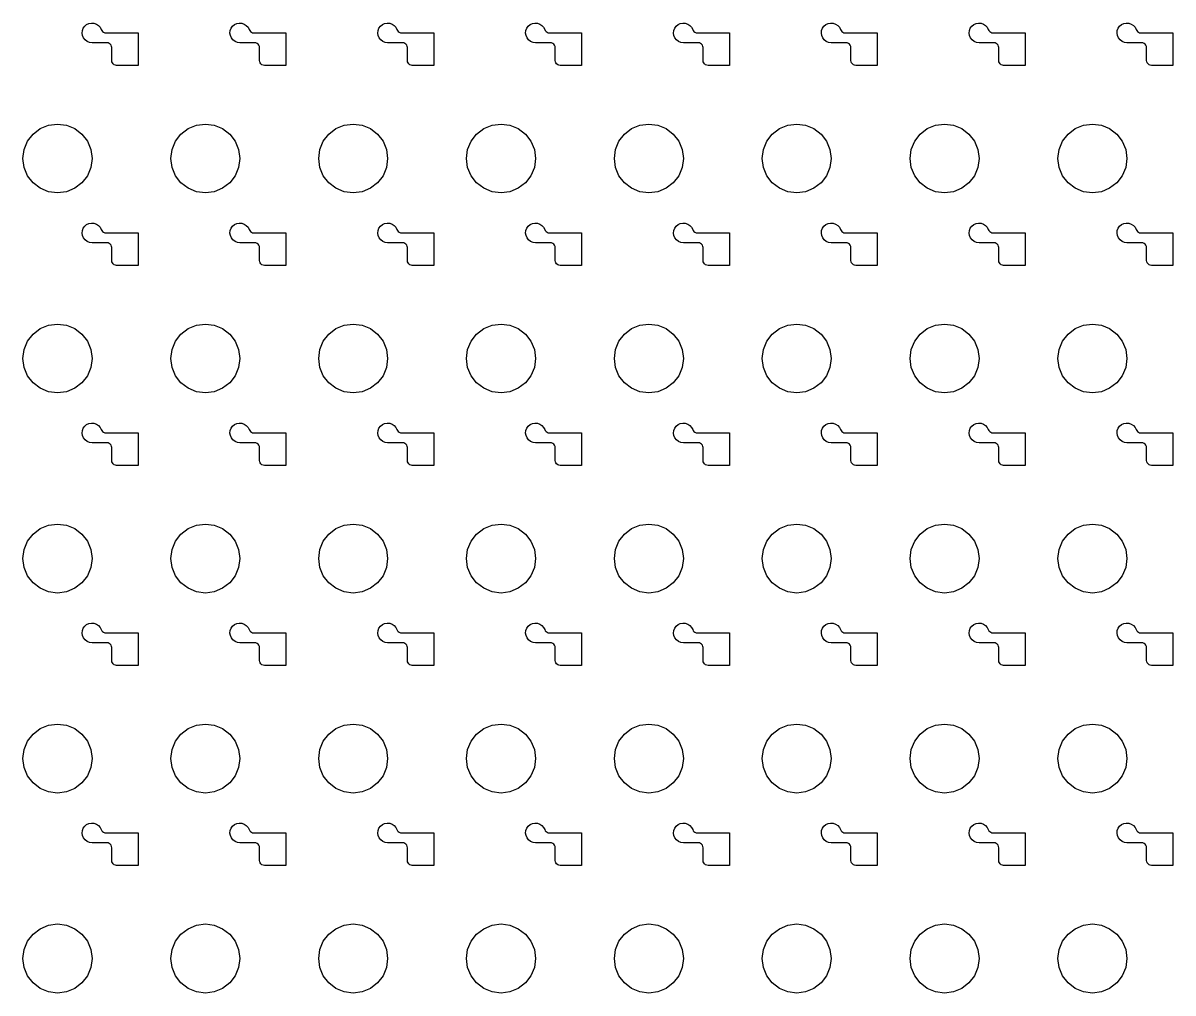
# Model space of a CAD drawing. Extents: x 11 to 212, y 11 to 212.
# Drawn here: x 65.79 to 79.52, y 136.1 to 147.68 of the extents above; entities that cross this region are included whole.
import ezdxf

# ---------------------------------------------------------------- set-up
doc = ezdxf.new("R2010")
doc.units = 0
doc.layers.add('C3', color=7, linetype='continuous')

msp = doc.modelspace()

# ---------------------------------------------------------------- linework, layer by layer
at = {"layer": 'C3'}
for points in [[(66.906, 147.176), (66.891, 147.178), (66.876, 147.184), (66.864, 147.194), (66.855, 147.206), (66.849, 147.22), (66.847, 147.235), (66.847, 147.388), (66.845, 147.403), (66.839, 147.418), (66.83, 147.43), (66.818, 147.439), (66.803, 147.445), (66.788, 147.447), (66.612, 147.447), (66.582, 147.451), (66.554, 147.462), (66.53, 147.48), (66.511, 147.504), (66.499, 147.532), (66.494, 147.561), (66.497, 147.591), (66.508, 147.62), (66.525, 147.644), (66.548, 147.664), (66.576, 147.677), (66.605, 147.682), (66.635, 147.68), (66.664, 147.67), (66.689, 147.653), (66.709, 147.631), (66.723, 147.604), (66.729, 147.591), (66.739, 147.58), (66.75, 147.572), (66.764, 147.566), (66.778, 147.565), (67.162, 147.565), (67.162, 147.176)], [(68.671, 147.176), (68.655, 147.178), (68.641, 147.184), (68.629, 147.194), (68.62, 147.206), (68.614, 147.22), (68.612, 147.235), (68.612, 147.388), (68.61, 147.403), (68.604, 147.418), (68.595, 147.43), (68.582, 147.439), (68.568, 147.445), (68.553, 147.447), (68.376, 147.447), (68.347, 147.451), (68.319, 147.462), (68.294, 147.48), (68.276, 147.504), (68.264, 147.532), (68.259, 147.561), (68.262, 147.591), (68.272, 147.62), (68.29, 147.644), (68.313, 147.664), (68.34, 147.677), (68.37, 147.682), (68.4, 147.68), (68.429, 147.67), (68.454, 147.653), (68.474, 147.631), (68.487, 147.604), (68.494, 147.591), (68.503, 147.58), (68.515, 147.572), (68.529, 147.566), (68.543, 147.565), (68.927, 147.565), (68.927, 147.176)], [(70.435, 147.176), (70.42, 147.178), (70.406, 147.184), (70.394, 147.194), (70.384, 147.206), (70.378, 147.22), (70.376, 147.235), (70.376, 147.388), (70.374, 147.403), (70.369, 147.418), (70.359, 147.43), (70.347, 147.439), (70.333, 147.445), (70.318, 147.447), (70.141, 147.447), (70.111, 147.451), (70.083, 147.462), (70.059, 147.48), (70.04, 147.504), (70.028, 147.532), (70.024, 147.561), (70.027, 147.591), (70.037, 147.62), (70.055, 147.644), (70.078, 147.664), (70.105, 147.677), (70.135, 147.682), (70.165, 147.68), (70.193, 147.67), (70.218, 147.653), (70.238, 147.631), (70.252, 147.604), (70.259, 147.591), (70.268, 147.58), (70.28, 147.572), (70.293, 147.566), (70.308, 147.565), (70.692, 147.565), (70.692, 147.176)], [(72.2, 147.176), (72.185, 147.178), (72.171, 147.184), (72.158, 147.194), (72.149, 147.206), (72.143, 147.22), (72.141, 147.235), (72.141, 147.388), (72.139, 147.403), (72.133, 147.418), (72.124, 147.43), (72.112, 147.439), (72.098, 147.445), (72.082, 147.447), (71.906, 147.447), (71.876, 147.451), (71.848, 147.462), (71.824, 147.48), (71.805, 147.504), (71.793, 147.532), (71.788, 147.561), (71.791, 147.591), (71.802, 147.62), (71.819, 147.644), (71.842, 147.664), (71.87, 147.677), (71.899, 147.682), (71.93, 147.68), (71.958, 147.67), (71.983, 147.653), (72.003, 147.631), (72.017, 147.604), (72.023, 147.591), (72.033, 147.58), (72.044, 147.572), (72.058, 147.566), (72.072, 147.565), (72.456, 147.565), (72.456, 147.176)], [(73.965, 147.176), (73.949, 147.178), (73.935, 147.184), (73.923, 147.194), (73.914, 147.206), (73.908, 147.22), (73.906, 147.235), (73.906, 147.388), (73.904, 147.403), (73.898, 147.418), (73.889, 147.43), (73.876, 147.439), (73.862, 147.445), (73.847, 147.447), (73.671, 147.447), (73.641, 147.451), (73.613, 147.462), (73.589, 147.48), (73.57, 147.504), (73.558, 147.532), (73.553, 147.561), (73.556, 147.591), (73.567, 147.62), (73.584, 147.644), (73.607, 147.664), (73.634, 147.677), (73.664, 147.682), (73.694, 147.68), (73.723, 147.67), (73.748, 147.653), (73.768, 147.631), (73.782, 147.604), (73.788, 147.591), (73.797, 147.58), (73.809, 147.572), (73.823, 147.566), (73.837, 147.565), (74.221, 147.565), (74.221, 147.176)], [(75.729, 147.176), (75.714, 147.178), (75.7, 147.184), (75.688, 147.194), (75.678, 147.206), (75.673, 147.22), (75.671, 147.235), (75.671, 147.388), (75.669, 147.403), (75.663, 147.418), (75.653, 147.43), (75.641, 147.439), (75.627, 147.445), (75.612, 147.447), (75.435, 147.447), (75.405, 147.451), (75.377, 147.462), (75.353, 147.48), (75.335, 147.504), (75.322, 147.532), (75.318, 147.561), (75.321, 147.591), (75.331, 147.62), (75.349, 147.644), (75.372, 147.664), (75.399, 147.677), (75.429, 147.682), (75.459, 147.68), (75.487, 147.67), (75.513, 147.653), (75.533, 147.631), (75.546, 147.604), (75.553, 147.591), (75.562, 147.58), (75.574, 147.572), (75.587, 147.566), (75.602, 147.565), (75.986, 147.565), (75.986, 147.176)], [(77.494, 147.176), (77.479, 147.178), (77.465, 147.184), (77.453, 147.194), (77.443, 147.206), (77.437, 147.22), (77.435, 147.235), (77.435, 147.388), (77.433, 147.403), (77.427, 147.418), (77.418, 147.43), (77.406, 147.439), (77.392, 147.445), (77.376, 147.447), (77.2, 147.447), (77.17, 147.451), (77.142, 147.462), (77.118, 147.48), (77.099, 147.504), (77.087, 147.532), (77.082, 147.561), (77.085, 147.591), (77.096, 147.62), (77.113, 147.644), (77.137, 147.664), (77.164, 147.677), (77.194, 147.682), (77.224, 147.68), (77.252, 147.67), (77.277, 147.653), (77.297, 147.631), (77.311, 147.604), (77.317, 147.591), (77.327, 147.58), (77.339, 147.572), (77.352, 147.566), (77.366, 147.565), (77.751, 147.565), (77.751, 147.176)], [(79.259, 147.176), (79.244, 147.178), (79.229, 147.184), (79.217, 147.194), (79.208, 147.206), (79.202, 147.22), (79.2, 147.235), (79.2, 147.388), (79.198, 147.403), (79.192, 147.418), (79.183, 147.43), (79.171, 147.439), (79.156, 147.445), (79.141, 147.447), (78.965, 147.447), (78.935, 147.451), (78.907, 147.462), (78.883, 147.48), (78.864, 147.504), (78.852, 147.532), (78.847, 147.561), (78.85, 147.591), (78.861, 147.62), (78.878, 147.644), (78.901, 147.664), (78.929, 147.677), (78.958, 147.682), (78.988, 147.68), (79.017, 147.67), (79.042, 147.653), (79.062, 147.631), (79.076, 147.604), (79.082, 147.591), (79.091, 147.58), (79.103, 147.572), (79.117, 147.566), (79.131, 147.565), (79.515, 147.565), (79.515, 147.176)], [(66.612, 146.065), (66.598, 145.958), (66.557, 145.859), (66.491, 145.774), (66.406, 145.708), (66.307, 145.667), (66.2, 145.653), (66.093, 145.667), (65.994, 145.708), (65.909, 145.774), (65.843, 145.859), (65.802, 145.958), (65.788, 146.065), (65.802, 146.171), (65.843, 146.271), (65.909, 146.356), (65.994, 146.421), (66.093, 146.462), (66.2, 146.476), (66.307, 146.462), (66.406, 146.421), (66.491, 146.356), (66.557, 146.271), (66.598, 146.171)], [(68.376, 146.065), (68.362, 145.958), (68.321, 145.859), (68.256, 145.774), (68.171, 145.708), (68.071, 145.667), (67.965, 145.653), (67.858, 145.667), (67.759, 145.708), (67.674, 145.774), (67.608, 145.859), (67.567, 145.958), (67.553, 146.065), (67.567, 146.171), (67.608, 146.271), (67.674, 146.356), (67.759, 146.421), (67.858, 146.462), (67.965, 146.476), (68.071, 146.462), (68.171, 146.421), (68.256, 146.356), (68.321, 146.271), (68.362, 146.171)], [(70.141, 146.065), (70.127, 145.958), (70.086, 145.859), (70.021, 145.774), (69.935, 145.708), (69.836, 145.667), (69.729, 145.653), (69.623, 145.667), (69.524, 145.708), (69.438, 145.774), (69.373, 145.859), (69.332, 145.958), (69.318, 146.065), (69.332, 146.171), (69.373, 146.271), (69.438, 146.356), (69.524, 146.421), (69.623, 146.462), (69.729, 146.476), (69.836, 146.462), (69.935, 146.421), (70.021, 146.356), (70.086, 146.271), (70.127, 146.171)], [(71.906, 146.065), (71.892, 145.958), (71.851, 145.859), (71.785, 145.774), (71.7, 145.708), (71.601, 145.667), (71.494, 145.653), (71.388, 145.667), (71.288, 145.708), (71.203, 145.774), (71.138, 145.859), (71.096, 145.958), (71.082, 146.065), (71.096, 146.171), (71.138, 146.271), (71.203, 146.356), (71.288, 146.421), (71.388, 146.462), (71.494, 146.476), (71.601, 146.462), (71.7, 146.421), (71.785, 146.356), (71.851, 146.271), (71.892, 146.171)], [(73.671, 146.065), (73.657, 145.958), (73.615, 145.859), (73.55, 145.774), (73.465, 145.708), (73.365, 145.667), (73.259, 145.653), (73.152, 145.667), (73.053, 145.708), (72.968, 145.774), (72.902, 145.859), (72.861, 145.958), (72.847, 146.065), (72.861, 146.171), (72.902, 146.271), (72.968, 146.356), (73.053, 146.421), (73.152, 146.462), (73.259, 146.476), (73.365, 146.462), (73.465, 146.421), (73.55, 146.356), (73.615, 146.271), (73.657, 146.171)], [(75.435, 146.065), (75.421, 145.958), (75.38, 145.859), (75.315, 145.774), (75.229, 145.708), (75.13, 145.667), (75.024, 145.653), (74.917, 145.667), (74.818, 145.708), (74.732, 145.774), (74.667, 145.859), (74.626, 145.958), (74.612, 146.065), (74.626, 146.171), (74.667, 146.271), (74.732, 146.356), (74.818, 146.421), (74.917, 146.462), (75.024, 146.476), (75.13, 146.462), (75.229, 146.421), (75.315, 146.356), (75.38, 146.271), (75.421, 146.171)], [(77.2, 146.065), (77.186, 145.958), (77.145, 145.859), (77.079, 145.774), (76.994, 145.708), (76.895, 145.667), (76.788, 145.653), (76.682, 145.667), (76.582, 145.708), (76.497, 145.774), (76.432, 145.859), (76.391, 145.958), (76.376, 146.065), (76.391, 146.171), (76.432, 146.271), (76.497, 146.356), (76.582, 146.421), (76.682, 146.462), (76.788, 146.476), (76.895, 146.462), (76.994, 146.421), (77.079, 146.356), (77.145, 146.271), (77.186, 146.171)], [(78.965, 146.065), (78.951, 145.958), (78.91, 145.859), (78.844, 145.774), (78.759, 145.708), (78.66, 145.667), (78.553, 145.653), (78.446, 145.667), (78.347, 145.708), (78.262, 145.774), (78.196, 145.859), (78.155, 145.958), (78.141, 146.065), (78.155, 146.171), (78.196, 146.271), (78.262, 146.356), (78.347, 146.421), (78.446, 146.462), (78.553, 146.476), (78.66, 146.462), (78.759, 146.421), (78.844, 146.356), (78.91, 146.271), (78.951, 146.171)], [(66.906, 144.788), (66.891, 144.79), (66.876, 144.796), (66.864, 144.805), (66.855, 144.818), (66.849, 144.832), (66.847, 144.847), (66.847, 145), (66.845, 145.015), (66.839, 145.029), (66.83, 145.042), (66.818, 145.051), (66.803, 145.057), (66.788, 145.059), (66.612, 145.059), (66.582, 145.063), (66.554, 145.074), (66.53, 145.092), (66.511, 145.116), (66.499, 145.143), (66.494, 145.173), (66.497, 145.203), (66.508, 145.232), (66.525, 145.256), (66.548, 145.276), (66.576, 145.288), (66.605, 145.294), (66.635, 145.292), (66.664, 145.282), (66.689, 145.265), (66.709, 145.243), (66.723, 145.216), (66.729, 145.203), (66.739, 145.192), (66.75, 145.183), (66.764, 145.178), (66.778, 145.176), (67.162, 145.176), (67.162, 144.788)], [(68.671, 144.788), (68.655, 144.79), (68.641, 144.796), (68.629, 144.805), (68.62, 144.818), (68.614, 144.832), (68.612, 144.847), (68.612, 145), (68.61, 145.015), (68.604, 145.029), (68.595, 145.042), (68.582, 145.051), (68.568, 145.057), (68.553, 145.059), (68.376, 145.059), (68.347, 145.063), (68.319, 145.074), (68.294, 145.092), (68.276, 145.116), (68.264, 145.143), (68.259, 145.173), (68.262, 145.203), (68.272, 145.232), (68.29, 145.256), (68.313, 145.276), (68.34, 145.288), (68.37, 145.294), (68.4, 145.292), (68.429, 145.282), (68.454, 145.265), (68.474, 145.243), (68.487, 145.216), (68.494, 145.203), (68.503, 145.192), (68.515, 145.183), (68.529, 145.178), (68.543, 145.176), (68.927, 145.176), (68.927, 144.788)], [(70.435, 144.788), (70.42, 144.79), (70.406, 144.796), (70.394, 144.805), (70.384, 144.818), (70.378, 144.832), (70.376, 144.847), (70.376, 145), (70.374, 145.015), (70.369, 145.029), (70.359, 145.042), (70.347, 145.051), (70.333, 145.057), (70.318, 145.059), (70.141, 145.059), (70.111, 145.063), (70.083, 145.074), (70.059, 145.092), (70.04, 145.116), (70.028, 145.143), (70.024, 145.173), (70.027, 145.203), (70.037, 145.232), (70.055, 145.256), (70.078, 145.276), (70.105, 145.288), (70.135, 145.294), (70.165, 145.292), (70.193, 145.282), (70.218, 145.265), (70.238, 145.243), (70.252, 145.216), (70.259, 145.203), (70.268, 145.192), (70.28, 145.183), (70.293, 145.178), (70.308, 145.176), (70.692, 145.176), (70.692, 144.788)], [(72.2, 144.788), (72.185, 144.79), (72.171, 144.796), (72.158, 144.805), (72.149, 144.818), (72.143, 144.832), (72.141, 144.847), (72.141, 145), (72.139, 145.015), (72.133, 145.029), (72.124, 145.042), (72.112, 145.051), (72.098, 145.057), (72.082, 145.059), (71.906, 145.059), (71.876, 145.063), (71.848, 145.074), (71.824, 145.092), (71.805, 145.116), (71.793, 145.143), (71.788, 145.173), (71.791, 145.203), (71.802, 145.232), (71.819, 145.256), (71.842, 145.276), (71.87, 145.288), (71.899, 145.294), (71.93, 145.292), (71.958, 145.282), (71.983, 145.265), (72.003, 145.243), (72.017, 145.216), (72.023, 145.203), (72.033, 145.192), (72.044, 145.183), (72.058, 145.178), (72.072, 145.176), (72.456, 145.176), (72.456, 144.788)], [(73.965, 144.788), (73.949, 144.79), (73.935, 144.796), (73.923, 144.805), (73.914, 144.818), (73.908, 144.832), (73.906, 144.847), (73.906, 145), (73.904, 145.015), (73.898, 145.029), (73.889, 145.042), (73.876, 145.051), (73.862, 145.057), (73.847, 145.059), (73.671, 145.059), (73.641, 145.063), (73.613, 145.074), (73.589, 145.092), (73.57, 145.116), (73.558, 145.143), (73.553, 145.173), (73.556, 145.203), (73.567, 145.232), (73.584, 145.256), (73.607, 145.276), (73.634, 145.288), (73.664, 145.294), (73.694, 145.292), (73.723, 145.282), (73.748, 145.265), (73.768, 145.243), (73.782, 145.216), (73.788, 145.203), (73.797, 145.192), (73.809, 145.183), (73.823, 145.178), (73.837, 145.176), (74.221, 145.176), (74.221, 144.788)], [(75.729, 144.788), (75.714, 144.79), (75.7, 144.796), (75.688, 144.805), (75.678, 144.818), (75.673, 144.832), (75.671, 144.847), (75.671, 145), (75.669, 145.015), (75.663, 145.029), (75.653, 145.042), (75.641, 145.051), (75.627, 145.057), (75.612, 145.059), (75.435, 145.059), (75.405, 145.063), (75.377, 145.074), (75.353, 145.092), (75.335, 145.116), (75.322, 145.143), (75.318, 145.173), (75.321, 145.203), (75.331, 145.232), (75.349, 145.256), (75.372, 145.276), (75.399, 145.288), (75.429, 145.294), (75.459, 145.292), (75.487, 145.282), (75.513, 145.265), (75.533, 145.243), (75.546, 145.216), (75.553, 145.203), (75.562, 145.192), (75.574, 145.183), (75.587, 145.178), (75.602, 145.176), (75.986, 145.176), (75.986, 144.788)], [(77.494, 144.788), (77.479, 144.79), (77.465, 144.796), (77.453, 144.805), (77.443, 144.818), (77.437, 144.832), (77.435, 144.847), (77.435, 145), (77.433, 145.015), (77.427, 145.029), (77.418, 145.042), (77.406, 145.051), (77.392, 145.057), (77.376, 145.059), (77.2, 145.059), (77.17, 145.063), (77.142, 145.074), (77.118, 145.092), (77.099, 145.116), (77.087, 145.143), (77.082, 145.173), (77.085, 145.203), (77.096, 145.232), (77.113, 145.256), (77.137, 145.276), (77.164, 145.288), (77.194, 145.294), (77.224, 145.292), (77.252, 145.282), (77.277, 145.265), (77.297, 145.243), (77.311, 145.216), (77.317, 145.203), (77.327, 145.192), (77.339, 145.183), (77.352, 145.178), (77.366, 145.176), (77.751, 145.176), (77.751, 144.788)], [(79.259, 144.788), (79.244, 144.79), (79.229, 144.796), (79.217, 144.805), (79.208, 144.818), (79.202, 144.832), (79.2, 144.847), (79.2, 145), (79.198, 145.015), (79.192, 145.029), (79.183, 145.042), (79.171, 145.051), (79.156, 145.057), (79.141, 145.059), (78.965, 145.059), (78.935, 145.063), (78.907, 145.074), (78.883, 145.092), (78.864, 145.116), (78.852, 145.143), (78.847, 145.173), (78.85, 145.203), (78.861, 145.232), (78.878, 145.256), (78.901, 145.276), (78.929, 145.288), (78.958, 145.294), (78.988, 145.292), (79.017, 145.282), (79.042, 145.265), (79.062, 145.243), (79.076, 145.216), (79.082, 145.203), (79.091, 145.192), (79.103, 145.183), (79.117, 145.178), (79.131, 145.176), (79.515, 145.176), (79.515, 144.788)], [(66.612, 143.676), (66.598, 143.57), (66.557, 143.471), (66.491, 143.385), (66.406, 143.32), (66.307, 143.279), (66.2, 143.265), (66.093, 143.279), (65.994, 143.32), (65.909, 143.385), (65.843, 143.471), (65.802, 143.57), (65.788, 143.676), (65.802, 143.783), (65.843, 143.882), (65.909, 143.968), (65.994, 144.033), (66.093, 144.074), (66.2, 144.088), (66.307, 144.074), (66.406, 144.033), (66.491, 143.968), (66.557, 143.882), (66.598, 143.783)], [(68.376, 143.676), (68.362, 143.57), (68.321, 143.471), (68.256, 143.385), (68.171, 143.32), (68.071, 143.279), (67.965, 143.265), (67.858, 143.279), (67.759, 143.32), (67.674, 143.385), (67.608, 143.471), (67.567, 143.57), (67.553, 143.676), (67.567, 143.783), (67.608, 143.882), (67.674, 143.968), (67.759, 144.033), (67.858, 144.074), (67.965, 144.088), (68.071, 144.074), (68.171, 144.033), (68.256, 143.968), (68.321, 143.882), (68.362, 143.783)], [(70.141, 143.676), (70.127, 143.57), (70.086, 143.471), (70.021, 143.385), (69.935, 143.32), (69.836, 143.279), (69.729, 143.265), (69.623, 143.279), (69.524, 143.32), (69.438, 143.385), (69.373, 143.471), (69.332, 143.57), (69.318, 143.676), (69.332, 143.783), (69.373, 143.882), (69.438, 143.968), (69.524, 144.033), (69.623, 144.074), (69.729, 144.088), (69.836, 144.074), (69.935, 144.033), (70.021, 143.968), (70.086, 143.882), (70.127, 143.783)], [(71.906, 143.676), (71.892, 143.57), (71.851, 143.471), (71.785, 143.385), (71.7, 143.32), (71.601, 143.279), (71.494, 143.265), (71.388, 143.279), (71.288, 143.32), (71.203, 143.385), (71.138, 143.471), (71.096, 143.57), (71.082, 143.676), (71.096, 143.783), (71.138, 143.882), (71.203, 143.968), (71.288, 144.033), (71.388, 144.074), (71.494, 144.088), (71.601, 144.074), (71.7, 144.033), (71.785, 143.968), (71.851, 143.882), (71.892, 143.783)], [(73.671, 143.676), (73.657, 143.57), (73.615, 143.471), (73.55, 143.385), (73.465, 143.32), (73.365, 143.279), (73.259, 143.265), (73.152, 143.279), (73.053, 143.32), (72.968, 143.385), (72.902, 143.471), (72.861, 143.57), (72.847, 143.676), (72.861, 143.783), (72.902, 143.882), (72.968, 143.968), (73.053, 144.033), (73.152, 144.074), (73.259, 144.088), (73.365, 144.074), (73.465, 144.033), (73.55, 143.968), (73.615, 143.882), (73.657, 143.783)], [(75.435, 143.676), (75.421, 143.57), (75.38, 143.471), (75.315, 143.385), (75.229, 143.32), (75.13, 143.279), (75.024, 143.265), (74.917, 143.279), (74.818, 143.32), (74.732, 143.385), (74.667, 143.471), (74.626, 143.57), (74.612, 143.676), (74.626, 143.783), (74.667, 143.882), (74.732, 143.968), (74.818, 144.033), (74.917, 144.074), (75.024, 144.088), (75.13, 144.074), (75.229, 144.033), (75.315, 143.968), (75.38, 143.882), (75.421, 143.783)], [(77.2, 143.676), (77.186, 143.57), (77.145, 143.471), (77.079, 143.385), (76.994, 143.32), (76.895, 143.279), (76.788, 143.265), (76.682, 143.279), (76.582, 143.32), (76.497, 143.385), (76.432, 143.471), (76.391, 143.57), (76.376, 143.676), (76.391, 143.783), (76.432, 143.882), (76.497, 143.968), (76.582, 144.033), (76.682, 144.074), (76.788, 144.088), (76.895, 144.074), (76.994, 144.033), (77.079, 143.968), (77.145, 143.882), (77.186, 143.783)], [(78.965, 143.676), (78.951, 143.57), (78.91, 143.471), (78.844, 143.385), (78.759, 143.32), (78.66, 143.279), (78.553, 143.265), (78.446, 143.279), (78.347, 143.32), (78.262, 143.385), (78.196, 143.471), (78.155, 143.57), (78.141, 143.676), (78.155, 143.783), (78.196, 143.882), (78.262, 143.968), (78.347, 144.033), (78.446, 144.074), (78.553, 144.088), (78.66, 144.074), (78.759, 144.033), (78.844, 143.968), (78.91, 143.882), (78.951, 143.783)], [(66.906, 142.4), (66.891, 142.402), (66.876, 142.408), (66.864, 142.417), (66.855, 142.429), (66.849, 142.444), (66.847, 142.459), (66.847, 142.612), (66.845, 142.627), (66.839, 142.641), (66.83, 142.653), (66.818, 142.663), (66.803, 142.669), (66.788, 142.671), (66.612, 142.671), (66.582, 142.674), (66.554, 142.686), (66.53, 142.704), (66.511, 142.728), (66.499, 142.755), (66.494, 142.785), (66.497, 142.815), (66.508, 142.843), (66.525, 142.868), (66.548, 142.887), (66.576, 142.9), (66.605, 142.906), (66.635, 142.903), (66.664, 142.894), (66.689, 142.877), (66.709, 142.854), (66.723, 142.827), (66.729, 142.815), (66.739, 142.804), (66.75, 142.795), (66.764, 142.79), (66.778, 142.788), (67.162, 142.788), (67.162, 142.4)], [(68.671, 142.4), (68.655, 142.402), (68.641, 142.408), (68.629, 142.417), (68.62, 142.429), (68.614, 142.444), (68.612, 142.459), (68.612, 142.612), (68.61, 142.627), (68.604, 142.641), (68.595, 142.653), (68.582, 142.663), (68.568, 142.669), (68.553, 142.671), (68.376, 142.671), (68.347, 142.674), (68.319, 142.686), (68.294, 142.704), (68.276, 142.728), (68.264, 142.755), (68.259, 142.785), (68.262, 142.815), (68.272, 142.843), (68.29, 142.868), (68.313, 142.887), (68.34, 142.9), (68.37, 142.906), (68.4, 142.903), (68.429, 142.894), (68.454, 142.877), (68.474, 142.854), (68.487, 142.827), (68.494, 142.815), (68.503, 142.804), (68.515, 142.795), (68.529, 142.79), (68.543, 142.788), (68.927, 142.788), (68.927, 142.4)], [(70.435, 142.4), (70.42, 142.402), (70.406, 142.408), (70.394, 142.417), (70.384, 142.429), (70.378, 142.444), (70.376, 142.459), (70.376, 142.612), (70.374, 142.627), (70.369, 142.641), (70.359, 142.653), (70.347, 142.663), (70.333, 142.669), (70.318, 142.671), (70.141, 142.671), (70.111, 142.674), (70.083, 142.686), (70.059, 142.704), (70.04, 142.728), (70.028, 142.755), (70.024, 142.785), (70.027, 142.815), (70.037, 142.843), (70.055, 142.868), (70.078, 142.887), (70.105, 142.9), (70.135, 142.906), (70.165, 142.903), (70.193, 142.894), (70.218, 142.877), (70.238, 142.854), (70.252, 142.827), (70.259, 142.815), (70.268, 142.804), (70.28, 142.795), (70.293, 142.79), (70.308, 142.788), (70.692, 142.788), (70.692, 142.4)], [(72.2, 142.4), (72.185, 142.402), (72.171, 142.408), (72.158, 142.417), (72.149, 142.429), (72.143, 142.444), (72.141, 142.459), (72.141, 142.612), (72.139, 142.627), (72.133, 142.641), (72.124, 142.653), (72.112, 142.663), (72.098, 142.669), (72.082, 142.671), (71.906, 142.671), (71.876, 142.674), (71.848, 142.686), (71.824, 142.704), (71.805, 142.728), (71.793, 142.755), (71.788, 142.785), (71.791, 142.815), (71.802, 142.843), (71.819, 142.868), (71.842, 142.887), (71.87, 142.9), (71.899, 142.906), (71.93, 142.903), (71.958, 142.894), (71.983, 142.877), (72.003, 142.854), (72.017, 142.827), (72.023, 142.815), (72.033, 142.804), (72.044, 142.795), (72.058, 142.79), (72.072, 142.788), (72.456, 142.788), (72.456, 142.4)], [(73.965, 142.4), (73.949, 142.402), (73.935, 142.408), (73.923, 142.417), (73.914, 142.429), (73.908, 142.444), (73.906, 142.459), (73.906, 142.612), (73.904, 142.627), (73.898, 142.641), (73.889, 142.653), (73.876, 142.663), (73.862, 142.669), (73.847, 142.671), (73.671, 142.671), (73.641, 142.674), (73.613, 142.686), (73.589, 142.704), (73.57, 142.728), (73.558, 142.755), (73.553, 142.785), (73.556, 142.815), (73.567, 142.843), (73.584, 142.868), (73.607, 142.887), (73.634, 142.9), (73.664, 142.906), (73.694, 142.903), (73.723, 142.894), (73.748, 142.877), (73.768, 142.854), (73.782, 142.827), (73.788, 142.815), (73.797, 142.804), (73.809, 142.795), (73.823, 142.79), (73.837, 142.788), (74.221, 142.788), (74.221, 142.4)], [(75.729, 142.4), (75.714, 142.402), (75.7, 142.408), (75.688, 142.417), (75.678, 142.429), (75.673, 142.444), (75.671, 142.459), (75.671, 142.612), (75.669, 142.627), (75.663, 142.641), (75.653, 142.653), (75.641, 142.663), (75.627, 142.669), (75.612, 142.671), (75.435, 142.671), (75.405, 142.674), (75.377, 142.686), (75.353, 142.704), (75.335, 142.728), (75.322, 142.755), (75.318, 142.785), (75.321, 142.815), (75.331, 142.843), (75.349, 142.868), (75.372, 142.887), (75.399, 142.9), (75.429, 142.906), (75.459, 142.903), (75.487, 142.894), (75.513, 142.877), (75.533, 142.854), (75.546, 142.827), (75.553, 142.815), (75.562, 142.804), (75.574, 142.795), (75.587, 142.79), (75.602, 142.788), (75.986, 142.788), (75.986, 142.4)], [(77.494, 142.4), (77.479, 142.402), (77.465, 142.408), (77.453, 142.417), (77.443, 142.429), (77.437, 142.444), (77.435, 142.459), (77.435, 142.612), (77.433, 142.627), (77.427, 142.641), (77.418, 142.653), (77.406, 142.663), (77.392, 142.669), (77.376, 142.671), (77.2, 142.671), (77.17, 142.674), (77.142, 142.686), (77.118, 142.704), (77.099, 142.728), (77.087, 142.755), (77.082, 142.785), (77.085, 142.815), (77.096, 142.843), (77.113, 142.868), (77.137, 142.887), (77.164, 142.9), (77.194, 142.906), (77.224, 142.903), (77.252, 142.894), (77.277, 142.877), (77.297, 142.854), (77.311, 142.827), (77.317, 142.815), (77.327, 142.804), (77.339, 142.795), (77.352, 142.79), (77.366, 142.788), (77.751, 142.788), (77.751, 142.4)], [(79.259, 142.4), (79.244, 142.402), (79.229, 142.408), (79.217, 142.417), (79.208, 142.429), (79.202, 142.444), (79.2, 142.459), (79.2, 142.612), (79.198, 142.627), (79.192, 142.641), (79.183, 142.653), (79.171, 142.663), (79.156, 142.669), (79.141, 142.671), (78.965, 142.671), (78.935, 142.674), (78.907, 142.686), (78.883, 142.704), (78.864, 142.728), (78.852, 142.755), (78.847, 142.785), (78.85, 142.815), (78.861, 142.843), (78.878, 142.868), (78.901, 142.887), (78.929, 142.9), (78.958, 142.906), (78.988, 142.903), (79.017, 142.894), (79.042, 142.877), (79.062, 142.854), (79.076, 142.827), (79.082, 142.815), (79.091, 142.804), (79.103, 142.795), (79.117, 142.79), (79.131, 142.788), (79.515, 142.788), (79.515, 142.4)], [(66.612, 141.288), (66.598, 141.182), (66.557, 141.082), (66.491, 140.997), (66.406, 140.932), (66.307, 140.891), (66.2, 140.876), (66.093, 140.891), (65.994, 140.932), (65.909, 140.997), (65.843, 141.082), (65.802, 141.182), (65.788, 141.288), (65.802, 141.395), (65.843, 141.494), (65.909, 141.579), (65.994, 141.645), (66.093, 141.686), (66.2, 141.7), (66.307, 141.686), (66.406, 141.645), (66.491, 141.579), (66.557, 141.494), (66.598, 141.395)], [(68.376, 141.288), (68.362, 141.182), (68.321, 141.082), (68.256, 140.997), (68.171, 140.932), (68.071, 140.891), (67.965, 140.876), (67.858, 140.891), (67.759, 140.932), (67.674, 140.997), (67.608, 141.082), (67.567, 141.182), (67.553, 141.288), (67.567, 141.395), (67.608, 141.494), (67.674, 141.579), (67.759, 141.645), (67.858, 141.686), (67.965, 141.7), (68.071, 141.686), (68.171, 141.645), (68.256, 141.579), (68.321, 141.494), (68.362, 141.395)], [(70.141, 141.288), (70.127, 141.182), (70.086, 141.082), (70.021, 140.997), (69.935, 140.932), (69.836, 140.891), (69.729, 140.876), (69.623, 140.891), (69.524, 140.932), (69.438, 140.997), (69.373, 141.082), (69.332, 141.182), (69.318, 141.288), (69.332, 141.395), (69.373, 141.494), (69.438, 141.579), (69.524, 141.645), (69.623, 141.686), (69.729, 141.7), (69.836, 141.686), (69.935, 141.645), (70.021, 141.579), (70.086, 141.494), (70.127, 141.395)], [(71.906, 141.288), (71.892, 141.182), (71.851, 141.082), (71.785, 140.997), (71.7, 140.932), (71.601, 140.891), (71.494, 140.876), (71.388, 140.891), (71.288, 140.932), (71.203, 140.997), (71.138, 141.082), (71.096, 141.182), (71.082, 141.288), (71.096, 141.395), (71.138, 141.494), (71.203, 141.579), (71.288, 141.645), (71.388, 141.686), (71.494, 141.7), (71.601, 141.686), (71.7, 141.645), (71.785, 141.579), (71.851, 141.494), (71.892, 141.395)], [(73.671, 141.288), (73.657, 141.182), (73.615, 141.082), (73.55, 140.997), (73.465, 140.932), (73.365, 140.891), (73.259, 140.876), (73.152, 140.891), (73.053, 140.932), (72.968, 140.997), (72.902, 141.082), (72.861, 141.182), (72.847, 141.288), (72.861, 141.395), (72.902, 141.494), (72.968, 141.579), (73.053, 141.645), (73.152, 141.686), (73.259, 141.7), (73.365, 141.686), (73.465, 141.645), (73.55, 141.579), (73.615, 141.494), (73.657, 141.395)], [(75.435, 141.288), (75.421, 141.182), (75.38, 141.082), (75.315, 140.997), (75.229, 140.932), (75.13, 140.891), (75.024, 140.876), (74.917, 140.891), (74.818, 140.932), (74.732, 140.997), (74.667, 141.082), (74.626, 141.182), (74.612, 141.288), (74.626, 141.395), (74.667, 141.494), (74.732, 141.579), (74.818, 141.645), (74.917, 141.686), (75.024, 141.7), (75.13, 141.686), (75.229, 141.645), (75.315, 141.579), (75.38, 141.494), (75.421, 141.395)], [(77.2, 141.288), (77.186, 141.182), (77.145, 141.082), (77.079, 140.997), (76.994, 140.932), (76.895, 140.891), (76.788, 140.876), (76.682, 140.891), (76.582, 140.932), (76.497, 140.997), (76.432, 141.082), (76.391, 141.182), (76.376, 141.288), (76.391, 141.395), (76.432, 141.494), (76.497, 141.579), (76.582, 141.645), (76.682, 141.686), (76.788, 141.7), (76.895, 141.686), (76.994, 141.645), (77.079, 141.579), (77.145, 141.494), (77.186, 141.395)], [(78.965, 141.288), (78.951, 141.182), (78.91, 141.082), (78.844, 140.997), (78.759, 140.932), (78.66, 140.891), (78.553, 140.876), (78.446, 140.891), (78.347, 140.932), (78.262, 140.997), (78.196, 141.082), (78.155, 141.182), (78.141, 141.288), (78.155, 141.395), (78.196, 141.494), (78.262, 141.579), (78.347, 141.645), (78.446, 141.686), (78.553, 141.7), (78.66, 141.686), (78.759, 141.645), (78.844, 141.579), (78.91, 141.494), (78.951, 141.395)], [(66.906, 140.012), (66.891, 140.014), (66.876, 140.02), (66.864, 140.029), (66.855, 140.041), (66.849, 140.055), (66.847, 140.071), (66.847, 140.224), (66.845, 140.239), (66.839, 140.253), (66.83, 140.265), (66.818, 140.274), (66.803, 140.28), (66.788, 140.282), (66.612, 140.282), (66.582, 140.286), (66.554, 140.298), (66.53, 140.316), (66.511, 140.339), (66.499, 140.367), (66.494, 140.397), (66.497, 140.427), (66.508, 140.455), (66.525, 140.48), (66.548, 140.499), (66.576, 140.512), (66.605, 140.517), (66.635, 140.515), (66.664, 140.505), (66.689, 140.489), (66.709, 140.466), (66.723, 140.439), (66.729, 140.426), (66.739, 140.415), (66.75, 140.407), (66.764, 140.402), (66.778, 140.4), (67.162, 140.4), (67.162, 140.012)], [(68.671, 140.012), (68.655, 140.014), (68.641, 140.02), (68.629, 140.029), (68.62, 140.041), (68.614, 140.055), (68.612, 140.071), (68.612, 140.224), (68.61, 140.239), (68.604, 140.253), (68.595, 140.265), (68.582, 140.274), (68.568, 140.28), (68.553, 140.282), (68.376, 140.282), (68.347, 140.286), (68.319, 140.298), (68.294, 140.316), (68.276, 140.339), (68.264, 140.367), (68.259, 140.397), (68.262, 140.427), (68.272, 140.455), (68.29, 140.48), (68.313, 140.499), (68.34, 140.512), (68.37, 140.517), (68.4, 140.515), (68.429, 140.505), (68.454, 140.489), (68.474, 140.466), (68.487, 140.439), (68.494, 140.426), (68.503, 140.415), (68.515, 140.407), (68.529, 140.402), (68.543, 140.4), (68.927, 140.4), (68.927, 140.012)], [(70.435, 140.012), (70.42, 140.014), (70.406, 140.02), (70.394, 140.029), (70.384, 140.041), (70.378, 140.055), (70.376, 140.071), (70.376, 140.224), (70.374, 140.239), (70.369, 140.253), (70.359, 140.265), (70.347, 140.274), (70.333, 140.28), (70.318, 140.282), (70.141, 140.282), (70.111, 140.286), (70.083, 140.298), (70.059, 140.316), (70.04, 140.339), (70.028, 140.367), (70.024, 140.397), (70.027, 140.427), (70.037, 140.455), (70.055, 140.48), (70.078, 140.499), (70.105, 140.512), (70.135, 140.517), (70.165, 140.515), (70.193, 140.505), (70.218, 140.489), (70.238, 140.466), (70.252, 140.439), (70.259, 140.426), (70.268, 140.415), (70.28, 140.407), (70.293, 140.402), (70.308, 140.4), (70.692, 140.4), (70.692, 140.012)], [(72.2, 140.012), (72.185, 140.014), (72.171, 140.02), (72.158, 140.029), (72.149, 140.041), (72.143, 140.055), (72.141, 140.071), (72.141, 140.224), (72.139, 140.239), (72.133, 140.253), (72.124, 140.265), (72.112, 140.274), (72.098, 140.28), (72.082, 140.282), (71.906, 140.282), (71.876, 140.286), (71.848, 140.298), (71.824, 140.316), (71.805, 140.339), (71.793, 140.367), (71.788, 140.397), (71.791, 140.427), (71.802, 140.455), (71.819, 140.48), (71.842, 140.499), (71.87, 140.512), (71.899, 140.517), (71.93, 140.515), (71.958, 140.505), (71.983, 140.489), (72.003, 140.466), (72.017, 140.439), (72.023, 140.426), (72.033, 140.415), (72.044, 140.407), (72.058, 140.402), (72.072, 140.4), (72.456, 140.4), (72.456, 140.012)], [(73.965, 140.012), (73.949, 140.014), (73.935, 140.02), (73.923, 140.029), (73.914, 140.041), (73.908, 140.055), (73.906, 140.071), (73.906, 140.224), (73.904, 140.239), (73.898, 140.253), (73.889, 140.265), (73.876, 140.274), (73.862, 140.28), (73.847, 140.282), (73.671, 140.282), (73.641, 140.286), (73.613, 140.298), (73.589, 140.316), (73.57, 140.339), (73.558, 140.367), (73.553, 140.397), (73.556, 140.427), (73.567, 140.455), (73.584, 140.48), (73.607, 140.499), (73.634, 140.512), (73.664, 140.517), (73.694, 140.515), (73.723, 140.505), (73.748, 140.489), (73.768, 140.466), (73.782, 140.439), (73.788, 140.426), (73.797, 140.415), (73.809, 140.407), (73.823, 140.402), (73.837, 140.4), (74.221, 140.4), (74.221, 140.012)], [(75.729, 140.012), (75.714, 140.014), (75.7, 140.02), (75.688, 140.029), (75.678, 140.041), (75.673, 140.055), (75.671, 140.071), (75.671, 140.224), (75.669, 140.239), (75.663, 140.253), (75.653, 140.265), (75.641, 140.274), (75.627, 140.28), (75.612, 140.282), (75.435, 140.282), (75.405, 140.286), (75.377, 140.298), (75.353, 140.316), (75.335, 140.339), (75.322, 140.367), (75.318, 140.397), (75.321, 140.427), (75.331, 140.455), (75.349, 140.48), (75.372, 140.499), (75.399, 140.512), (75.429, 140.517), (75.459, 140.515), (75.487, 140.505), (75.513, 140.489), (75.533, 140.466), (75.546, 140.439), (75.553, 140.426), (75.562, 140.415), (75.574, 140.407), (75.587, 140.402), (75.602, 140.4), (75.986, 140.4), (75.986, 140.012)], [(77.494, 140.012), (77.479, 140.014), (77.465, 140.02), (77.453, 140.029), (77.443, 140.041), (77.437, 140.055), (77.435, 140.071), (77.435, 140.224), (77.433, 140.239), (77.427, 140.253), (77.418, 140.265), (77.406, 140.274), (77.392, 140.28), (77.376, 140.282), (77.2, 140.282), (77.17, 140.286), (77.142, 140.298), (77.118, 140.316), (77.099, 140.339), (77.087, 140.367), (77.082, 140.397), (77.085, 140.427), (77.096, 140.455), (77.113, 140.48), (77.137, 140.499), (77.164, 140.512), (77.194, 140.517), (77.224, 140.515), (77.252, 140.505), (77.277, 140.489), (77.297, 140.466), (77.311, 140.439), (77.317, 140.426), (77.327, 140.415), (77.339, 140.407), (77.352, 140.402), (77.366, 140.4), (77.751, 140.4), (77.751, 140.012)], [(79.259, 140.012), (79.244, 140.014), (79.229, 140.02), (79.217, 140.029), (79.208, 140.041), (79.202, 140.055), (79.2, 140.071), (79.2, 140.224), (79.198, 140.239), (79.192, 140.253), (79.183, 140.265), (79.171, 140.274), (79.156, 140.28), (79.141, 140.282), (78.965, 140.282), (78.935, 140.286), (78.907, 140.298), (78.883, 140.316), (78.864, 140.339), (78.852, 140.367), (78.847, 140.397), (78.85, 140.427), (78.861, 140.455), (78.878, 140.48), (78.901, 140.499), (78.929, 140.512), (78.958, 140.517), (78.988, 140.515), (79.017, 140.505), (79.042, 140.489), (79.062, 140.466), (79.076, 140.439), (79.082, 140.426), (79.091, 140.415), (79.103, 140.407), (79.117, 140.402), (79.131, 140.4), (79.515, 140.4), (79.515, 140.012)], [(66.612, 138.9), (66.598, 138.793), (66.557, 138.694), (66.491, 138.609), (66.406, 138.543), (66.307, 138.502), (66.2, 138.488), (66.093, 138.502), (65.994, 138.543), (65.909, 138.609), (65.843, 138.694), (65.802, 138.793), (65.788, 138.9), (65.802, 139.007), (65.843, 139.106), (65.909, 139.191), (65.994, 139.257), (66.093, 139.298), (66.2, 139.312), (66.307, 139.298), (66.406, 139.257), (66.491, 139.191), (66.557, 139.106), (66.598, 139.007)], [(68.376, 138.9), (68.362, 138.793), (68.321, 138.694), (68.256, 138.609), (68.171, 138.543), (68.071, 138.502), (67.965, 138.488), (67.858, 138.502), (67.759, 138.543), (67.674, 138.609), (67.608, 138.694), (67.567, 138.793), (67.553, 138.9), (67.567, 139.007), (67.608, 139.106), (67.674, 139.191), (67.759, 139.257), (67.858, 139.298), (67.965, 139.312), (68.071, 139.298), (68.171, 139.257), (68.256, 139.191), (68.321, 139.106), (68.362, 139.007)], [(70.141, 138.9), (70.127, 138.793), (70.086, 138.694), (70.021, 138.609), (69.935, 138.543), (69.836, 138.502), (69.729, 138.488), (69.623, 138.502), (69.524, 138.543), (69.438, 138.609), (69.373, 138.694), (69.332, 138.793), (69.318, 138.9), (69.332, 139.007), (69.373, 139.106), (69.438, 139.191), (69.524, 139.257), (69.623, 139.298), (69.729, 139.312), (69.836, 139.298), (69.935, 139.257), (70.021, 139.191), (70.086, 139.106), (70.127, 139.007)], [(71.906, 138.9), (71.892, 138.793), (71.851, 138.694), (71.785, 138.609), (71.7, 138.543), (71.601, 138.502), (71.494, 138.488), (71.388, 138.502), (71.288, 138.543), (71.203, 138.609), (71.138, 138.694), (71.096, 138.793), (71.082, 138.9), (71.096, 139.007), (71.138, 139.106), (71.203, 139.191), (71.288, 139.257), (71.388, 139.298), (71.494, 139.312), (71.601, 139.298), (71.7, 139.257), (71.785, 139.191), (71.851, 139.106), (71.892, 139.007)], [(73.671, 138.9), (73.657, 138.793), (73.615, 138.694), (73.55, 138.609), (73.465, 138.543), (73.365, 138.502), (73.259, 138.488), (73.152, 138.502), (73.053, 138.543), (72.968, 138.609), (72.902, 138.694), (72.861, 138.793), (72.847, 138.9), (72.861, 139.007), (72.902, 139.106), (72.968, 139.191), (73.053, 139.257), (73.152, 139.298), (73.259, 139.312), (73.365, 139.298), (73.465, 139.257), (73.55, 139.191), (73.615, 139.106), (73.657, 139.007)], [(75.435, 138.9), (75.421, 138.793), (75.38, 138.694), (75.315, 138.609), (75.229, 138.543), (75.13, 138.502), (75.024, 138.488), (74.917, 138.502), (74.818, 138.543), (74.732, 138.609), (74.667, 138.694), (74.626, 138.793), (74.612, 138.9), (74.626, 139.007), (74.667, 139.106), (74.732, 139.191), (74.818, 139.257), (74.917, 139.298), (75.024, 139.312), (75.13, 139.298), (75.229, 139.257), (75.315, 139.191), (75.38, 139.106), (75.421, 139.007)], [(77.2, 138.9), (77.186, 138.793), (77.145, 138.694), (77.079, 138.609), (76.994, 138.543), (76.895, 138.502), (76.788, 138.488), (76.682, 138.502), (76.582, 138.543), (76.497, 138.609), (76.432, 138.694), (76.391, 138.793), (76.376, 138.9), (76.391, 139.007), (76.432, 139.106), (76.497, 139.191), (76.582, 139.257), (76.682, 139.298), (76.788, 139.312), (76.895, 139.298), (76.994, 139.257), (77.079, 139.191), (77.145, 139.106), (77.186, 139.007)], [(78.965, 138.9), (78.951, 138.793), (78.91, 138.694), (78.844, 138.609), (78.759, 138.543), (78.66, 138.502), (78.553, 138.488), (78.446, 138.502), (78.347, 138.543), (78.262, 138.609), (78.196, 138.694), (78.155, 138.793), (78.141, 138.9), (78.155, 139.007), (78.196, 139.106), (78.262, 139.191), (78.347, 139.257), (78.446, 139.298), (78.553, 139.312), (78.66, 139.298), (78.759, 139.257), (78.844, 139.191), (78.91, 139.106), (78.951, 139.007)], [(66.906, 137.624), (66.891, 137.626), (66.876, 137.631), (66.864, 137.641), (66.855, 137.653), (66.849, 137.667), (66.847, 137.682), (66.847, 137.835), (66.845, 137.851), (66.839, 137.865), (66.83, 137.877), (66.818, 137.886), (66.803, 137.892), (66.788, 137.894), (66.612, 137.894), (66.582, 137.898), (66.554, 137.909), (66.53, 137.927), (66.511, 137.951), (66.499, 137.979), (66.494, 138.009), (66.497, 138.039), (66.508, 138.067), (66.525, 138.091), (66.548, 138.111), (66.576, 138.124), (66.605, 138.129), (66.635, 138.127), (66.664, 138.117), (66.689, 138.1), (66.709, 138.078), (66.723, 138.051), (66.729, 138.038), (66.739, 138.027), (66.75, 138.019), (66.764, 138.014), (66.778, 138.012), (67.162, 138.012), (67.162, 137.624)], [(68.671, 137.624), (68.655, 137.626), (68.641, 137.631), (68.629, 137.641), (68.62, 137.653), (68.614, 137.667), (68.612, 137.682), (68.612, 137.835), (68.61, 137.851), (68.604, 137.865), (68.595, 137.877), (68.582, 137.886), (68.568, 137.892), (68.553, 137.894), (68.376, 137.894), (68.347, 137.898), (68.319, 137.909), (68.294, 137.927), (68.276, 137.951), (68.264, 137.979), (68.259, 138.009), (68.262, 138.039), (68.272, 138.067), (68.29, 138.091), (68.313, 138.111), (68.34, 138.124), (68.37, 138.129), (68.4, 138.127), (68.429, 138.117), (68.454, 138.1), (68.474, 138.078), (68.487, 138.051), (68.494, 138.038), (68.503, 138.027), (68.515, 138.019), (68.529, 138.014), (68.543, 138.012), (68.927, 138.012), (68.927, 137.624)], [(70.435, 137.624), (70.42, 137.626), (70.406, 137.631), (70.394, 137.641), (70.384, 137.653), (70.378, 137.667), (70.376, 137.682), (70.376, 137.835), (70.374, 137.851), (70.369, 137.865), (70.359, 137.877), (70.347, 137.886), (70.333, 137.892), (70.318, 137.894), (70.141, 137.894), (70.111, 137.898), (70.083, 137.909), (70.059, 137.927), (70.04, 137.951), (70.028, 137.979), (70.024, 138.009), (70.027, 138.039), (70.037, 138.067), (70.055, 138.091), (70.078, 138.111), (70.105, 138.124), (70.135, 138.129), (70.165, 138.127), (70.193, 138.117), (70.218, 138.1), (70.238, 138.078), (70.252, 138.051), (70.259, 138.038), (70.268, 138.027), (70.28, 138.019), (70.293, 138.014), (70.308, 138.012), (70.692, 138.012), (70.692, 137.624)], [(72.2, 137.624), (72.185, 137.626), (72.171, 137.631), (72.158, 137.641), (72.149, 137.653), (72.143, 137.667), (72.141, 137.682), (72.141, 137.835), (72.139, 137.851), (72.133, 137.865), (72.124, 137.877), (72.112, 137.886), (72.098, 137.892), (72.082, 137.894), (71.906, 137.894), (71.876, 137.898), (71.848, 137.909), (71.824, 137.927), (71.805, 137.951), (71.793, 137.979), (71.788, 138.009), (71.791, 138.039), (71.802, 138.067), (71.819, 138.091), (71.842, 138.111), (71.87, 138.124), (71.899, 138.129), (71.93, 138.127), (71.958, 138.117), (71.983, 138.1), (72.003, 138.078), (72.017, 138.051), (72.023, 138.038), (72.033, 138.027), (72.044, 138.019), (72.058, 138.014), (72.072, 138.012), (72.456, 138.012), (72.456, 137.624)], [(73.965, 137.624), (73.949, 137.626), (73.935, 137.631), (73.923, 137.641), (73.914, 137.653), (73.908, 137.667), (73.906, 137.682), (73.906, 137.835), (73.904, 137.851), (73.898, 137.865), (73.889, 137.877), (73.876, 137.886), (73.862, 137.892), (73.847, 137.894), (73.671, 137.894), (73.641, 137.898), (73.613, 137.909), (73.589, 137.927), (73.57, 137.951), (73.558, 137.979), (73.553, 138.009), (73.556, 138.039), (73.567, 138.067), (73.584, 138.091), (73.607, 138.111), (73.634, 138.124), (73.664, 138.129), (73.694, 138.127), (73.723, 138.117), (73.748, 138.1), (73.768, 138.078), (73.782, 138.051), (73.788, 138.038), (73.797, 138.027), (73.809, 138.019), (73.823, 138.014), (73.837, 138.012), (74.221, 138.012), (74.221, 137.624)], [(75.729, 137.624), (75.714, 137.626), (75.7, 137.631), (75.688, 137.641), (75.678, 137.653), (75.673, 137.667), (75.671, 137.682), (75.671, 137.835), (75.669, 137.851), (75.663, 137.865), (75.653, 137.877), (75.641, 137.886), (75.627, 137.892), (75.612, 137.894), (75.435, 137.894), (75.405, 137.898), (75.377, 137.909), (75.353, 137.927), (75.335, 137.951), (75.322, 137.979), (75.318, 138.009), (75.321, 138.039), (75.331, 138.067), (75.349, 138.091), (75.372, 138.111), (75.399, 138.124), (75.429, 138.129), (75.459, 138.127), (75.487, 138.117), (75.513, 138.1), (75.533, 138.078), (75.546, 138.051), (75.553, 138.038), (75.562, 138.027), (75.574, 138.019), (75.587, 138.014), (75.602, 138.012), (75.986, 138.012), (75.986, 137.624)], [(77.494, 137.624), (77.479, 137.626), (77.465, 137.631), (77.453, 137.641), (77.443, 137.653), (77.437, 137.667), (77.435, 137.682), (77.435, 137.835), (77.433, 137.851), (77.427, 137.865), (77.418, 137.877), (77.406, 137.886), (77.392, 137.892), (77.376, 137.894), (77.2, 137.894), (77.17, 137.898), (77.142, 137.909), (77.118, 137.927), (77.099, 137.951), (77.087, 137.979), (77.082, 138.009), (77.085, 138.039), (77.096, 138.067), (77.113, 138.091), (77.137, 138.111), (77.164, 138.124), (77.194, 138.129), (77.224, 138.127), (77.252, 138.117), (77.277, 138.1), (77.297, 138.078), (77.311, 138.051), (77.317, 138.038), (77.327, 138.027), (77.339, 138.019), (77.352, 138.014), (77.366, 138.012), (77.751, 138.012), (77.751, 137.624)], [(79.259, 137.624), (79.244, 137.626), (79.229, 137.631), (79.217, 137.641), (79.208, 137.653), (79.202, 137.667), (79.2, 137.682), (79.2, 137.835), (79.198, 137.851), (79.192, 137.865), (79.183, 137.877), (79.171, 137.886), (79.156, 137.892), (79.141, 137.894), (78.965, 137.894), (78.935, 137.898), (78.907, 137.909), (78.883, 137.927), (78.864, 137.951), (78.852, 137.979), (78.847, 138.009), (78.85, 138.039), (78.861, 138.067), (78.878, 138.091), (78.901, 138.111), (78.929, 138.124), (78.958, 138.129), (78.988, 138.127), (79.017, 138.117), (79.042, 138.1), (79.062, 138.078), (79.076, 138.051), (79.082, 138.038), (79.091, 138.027), (79.103, 138.019), (79.117, 138.014), (79.131, 138.012), (79.515, 138.012), (79.515, 137.624)], [(66.612, 136.512), (66.598, 136.405), (66.557, 136.306), (66.491, 136.221), (66.406, 136.155), (66.307, 136.114), (66.2, 136.1), (66.093, 136.114), (65.994, 136.155), (65.909, 136.221), (65.843, 136.306), (65.802, 136.405), (65.788, 136.512), (65.802, 136.618), (65.843, 136.718), (65.909, 136.803), (65.994, 136.868), (66.093, 136.909), (66.2, 136.924), (66.307, 136.909), (66.406, 136.868), (66.491, 136.803), (66.557, 136.718), (66.598, 136.618)], [(68.376, 136.512), (68.362, 136.405), (68.321, 136.306), (68.256, 136.221), (68.171, 136.155), (68.071, 136.114), (67.965, 136.1), (67.858, 136.114), (67.759, 136.155), (67.674, 136.221), (67.608, 136.306), (67.567, 136.405), (67.553, 136.512), (67.567, 136.618), (67.608, 136.718), (67.674, 136.803), (67.759, 136.868), (67.858, 136.909), (67.965, 136.924), (68.071, 136.909), (68.171, 136.868), (68.256, 136.803), (68.321, 136.718), (68.362, 136.618)], [(70.141, 136.512), (70.127, 136.405), (70.086, 136.306), (70.021, 136.221), (69.935, 136.155), (69.836, 136.114), (69.729, 136.1), (69.623, 136.114), (69.524, 136.155), (69.438, 136.221), (69.373, 136.306), (69.332, 136.405), (69.318, 136.512), (69.332, 136.618), (69.373, 136.718), (69.438, 136.803), (69.524, 136.868), (69.623, 136.909), (69.729, 136.924), (69.836, 136.909), (69.935, 136.868), (70.021, 136.803), (70.086, 136.718), (70.127, 136.618)], [(71.906, 136.512), (71.892, 136.405), (71.851, 136.306), (71.785, 136.221), (71.7, 136.155), (71.601, 136.114), (71.494, 136.1), (71.388, 136.114), (71.288, 136.155), (71.203, 136.221), (71.138, 136.306), (71.096, 136.405), (71.082, 136.512), (71.096, 136.618), (71.138, 136.718), (71.203, 136.803), (71.288, 136.868), (71.388, 136.909), (71.494, 136.924), (71.601, 136.909), (71.7, 136.868), (71.785, 136.803), (71.851, 136.718), (71.892, 136.618)], [(73.671, 136.512), (73.657, 136.405), (73.615, 136.306), (73.55, 136.221), (73.465, 136.155), (73.365, 136.114), (73.259, 136.1), (73.152, 136.114), (73.053, 136.155), (72.968, 136.221), (72.902, 136.306), (72.861, 136.405), (72.847, 136.512), (72.861, 136.618), (72.902, 136.718), (72.968, 136.803), (73.053, 136.868), (73.152, 136.909), (73.259, 136.924), (73.365, 136.909), (73.465, 136.868), (73.55, 136.803), (73.615, 136.718), (73.657, 136.618)], [(75.435, 136.512), (75.421, 136.405), (75.38, 136.306), (75.315, 136.221), (75.229, 136.155), (75.13, 136.114), (75.024, 136.1), (74.917, 136.114), (74.818, 136.155), (74.732, 136.221), (74.667, 136.306), (74.626, 136.405), (74.612, 136.512), (74.626, 136.618), (74.667, 136.718), (74.732, 136.803), (74.818, 136.868), (74.917, 136.909), (75.024, 136.924), (75.13, 136.909), (75.229, 136.868), (75.315, 136.803), (75.38, 136.718), (75.421, 136.618)], [(77.2, 136.512), (77.186, 136.405), (77.145, 136.306), (77.079, 136.221), (76.994, 136.155), (76.895, 136.114), (76.788, 136.1), (76.682, 136.114), (76.582, 136.155), (76.497, 136.221), (76.432, 136.306), (76.391, 136.405), (76.376, 136.512), (76.391, 136.618), (76.432, 136.718), (76.497, 136.803), (76.582, 136.868), (76.682, 136.909), (76.788, 136.924), (76.895, 136.909), (76.994, 136.868), (77.079, 136.803), (77.145, 136.718), (77.186, 136.618)], [(78.965, 136.512), (78.951, 136.405), (78.91, 136.306), (78.844, 136.221), (78.759, 136.155), (78.66, 136.114), (78.553, 136.1), (78.446, 136.114), (78.347, 136.155), (78.262, 136.221), (78.196, 136.306), (78.155, 136.405), (78.141, 136.512), (78.155, 136.618), (78.196, 136.718), (78.262, 136.803), (78.347, 136.868), (78.446, 136.909), (78.553, 136.924), (78.66, 136.909), (78.759, 136.868), (78.844, 136.803), (78.91, 136.718), (78.951, 136.618)]]:
    msp.add_lwpolyline(points, close=True, dxfattribs=at)

doc.saveas('drawing.dxf')
